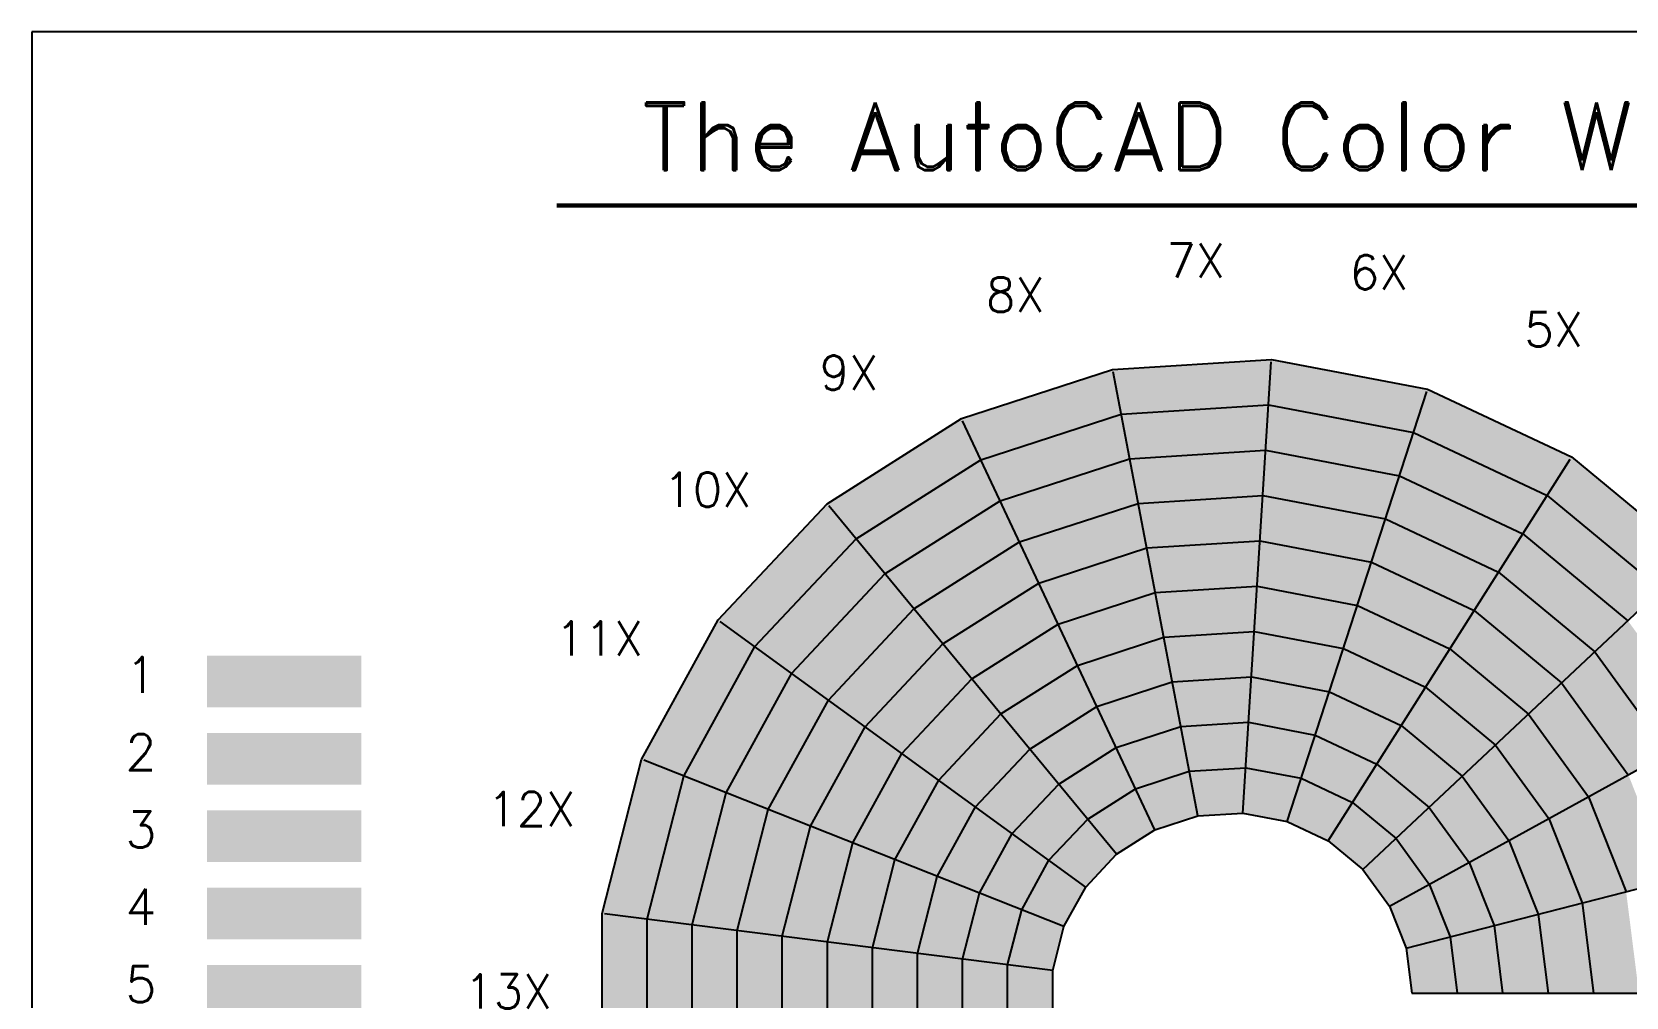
# Model space of a CAD drawing. Extents: x -266 to 266, y -187 to 213.
# Drawn here: x -266.2 to 87.6, y -0.9 to 213.1 of the extents above; entities that cross this region are included whole.
import ezdxf
from ezdxf.enums import TextEntityAlignment as Align

# ---------------------------------------------------------------- set-up
doc = ezdxf.new("R2010")
doc.units = 0
doc.layers.get('0').update_dxf_attribs({"linetype": 'CONTINUOUS'})
for name, color, linetype in [('LINES', 7, 'CONTINUOUS'), ('SHADES', 10, 'CONTINUOUS'), ('TEXT', 7, 'CONTINUOUS')]:
    doc.layers.add(name, color=color, linetype=linetype)
doc.styles.add('ROMAND', font='romand.ttf')
doc.styles.add('ROMANS', font='romans.ttf')

msp = doc.modelspace()

# ---------------------------------------------------------------- linework, layer by layer
for p, q in [((266.197183, 213.14554), (-266.197183, 213.14554)), ((-266.197183, 213.14554), (-266.197183, -186.85446))]:
    msp.add_line(p, q)
at = {"layer": 'LINES', "color": 3}
for p, q in [((-59.947412, 127.394987), (-26.382208, 138.300954)), ((-26.382208, 138.300954), (8.840686, 140.516964)), ((2.511651, 39.921067), (8.805752, 139.961704)), ((-7.495223, 39.291496), (-26.277958, 137.754451)), ((-89.745898, 108.484324), (-59.947412, 127.394987)), ((-55.655785, 118.274798), (-24.49351, 128.400008)), ((-24.49351, 128.400008), (8.207782, 130.457374)), ((-17.031144, 36.193095), (-59.710526, 126.891579)), ((-22.604811, 118.499063), (7.574879, 120.397785)), ((-83.321002, 100.717947), (-55.655785, 118.274798)), ((-51.364158, 109.154609), (-22.604811, 118.499063)), ((-20.716113, 108.598117), (6.941976, 110.338195)), ((-113.90532, 82.757192), (-89.745898, 108.484324)), ((-25.496936, 30.820549), (-89.391263, 108.055643)), ((-76.896106, 92.951569), (-51.364158, 109.154609)), ((-47.072531, 100.03442), (-20.716113, 108.598117)), ((-105.750854, 76.832617), (-83.321002, 100.717947)), ((-70.47121, 85.185192), (-47.072531, 100.03442)), ((-18.827414, 98.697171), (6.309072, 100.278605)), ((-42.780905, 90.91423), (-18.827414, 98.697171)), ((-97.596389, 70.908041), (-76.896106, 92.951569)), ((-64.046313, 77.418814), (-42.780905, 90.91423)), ((-38.489278, 81.794041), (-16.938715, 88.796225)), ((-16.938715, 88.796225), (5.676169, 90.219016)), ((-89.441923, 64.983465), (-70.47121, 85.185192)), ((-130.907652, 51.830122), (-113.90532, 82.757192)), ((-32.360662, 23.511435), (-113.455217, 82.430173)), ((-57.621417, 69.652437), (-38.489278, 81.794041)), ((-34.197651, 72.673852), (-15.050017, 78.895279)), ((-15.050017, 78.895279), (5.043265, 80.159426)), ((-121.535992, 48.119611), (-105.750854, 76.832617)), ((-81.287457, 59.058889), (-64.046313, 77.418814)), ((-112.164331, 44.4091), (-97.596389, 70.908041)), ((-51.196521, 61.886059), (-34.197651, 72.673852)), ((-73.132991, 53.134314), (-57.621417, 69.652437)), ((-29.906024, 63.553663), (-13.161318, 68.994333)), ((-13.161318, 68.994333), (4.410362, 70.099836)), ((-102.792671, 40.698588), (-89.441923, 64.983465)), ((-64.978525, 47.209738), (-51.196521, 61.886059)), ((-44.771625, 54.119682), (-29.906024, 63.553663)), ((-93.42101, 36.988077), (-81.287457, 59.058889)), ((-25.614397, 54.433474), (-11.27262, 59.093387)), ((-11.27262, 59.093387), (3.777458, 60.040247)), ((-84.04935, 33.277566), (-73.132991, 53.134314)), ((-56.824059, 41.285162), (-44.771625, 54.119682)), ((-38.346728, 46.353304), (-25.614397, 54.433474)), ((-9.383921, 49.192442), (3.144555, 49.980657)), ((-74.67769, 29.567055), (-64.978525, 47.209738)), ((-48.669593, 35.360586), (-38.346728, 46.353304)), ((-21.322771, 45.313284), (-9.383921, 49.192442)), ((-31.921832, 38.586927), (-21.322771, 45.313284)), ((-65.306029, 25.856544), (-56.824059, 41.285162)), ((-40.515128, 29.436011), (-31.921832, 38.586927)), ((-55.934369, 22.146033), (-48.669593, 35.360586)), ((-46.562709, 18.435522), (-40.515128, 29.436011))]:
    msp.add_line(p, q, dxfattribs=at)
at = {"layer": 'LINES', "color": 2}
for p, q in [((8.840686, 140.516964), (43.508087, 133.903776)), ((12.360709, 38.042251), (43.336163, 133.374648)), ((43.508087, 133.903776), (75.441716, 118.876921)), ((8.207782, 130.457374), (40.39335, 124.317623)), ((40.39335, 124.317623), (70.040854, 110.366539)), ((7.574879, 120.397785), (37.278612, 114.731471)), ((21.433098, 33.773101), (75.143604, 118.407173)), ((75.441716, 118.876921), (102.635064, 96.380592)), ((37.278612, 114.731471), (64.639992, 101.856157)), ((6.941976, 110.338195), (34.163874, 105.145319)), ((70.040854, 110.366539), (95.287434, 89.480719)), ((34.163874, 105.145319), (59.23913, 93.345775)), ((6.309072, 100.278605), (31.049136, 95.559166)), ((64.639992, 101.856157), (87.939804, 82.580846)), ((29.158766, 27.381862), (102.229496, 95.999739)), ((31.049136, 95.559166), (53.838269, 84.835393)), ((59.23913, 93.345775), (80.592174, 75.680973)), ((5.676169, 90.219016), (27.934398, 85.973014)), ((27.934398, 85.973014), (48.437407, 76.325011)), ((53.838269, 84.835393), (73.244545, 68.7811)), ((5.043265, 80.159426), (24.81966, 76.386861)), ((24.81966, 76.386861), (43.036545, 67.814629)), ((48.437407, 76.325011), (65.896915, 61.881227)), ((4.410362, 70.099836), (21.704922, 66.800709)), ((43.036545, 67.814629), (58.549285, 54.981354)), ((21.704922, 66.800709), (37.635683, 59.304247)), ((3.777458, 60.040247), (18.590185, 57.214556)), ((18.590185, 57.214556), (32.234821, 50.793865)), ((37.635683, 59.304247), (51.201655, 48.081481)), ((3.144555, 49.980657), (15.475447, 47.628404)), ((32.234821, 50.793865), (43.854026, 41.181608)), ((15.475447, 47.628404), (26.833959, 42.283483)), ((26.833959, 42.283483), (36.506396, 34.281735))]:
    msp.add_line(p, q, dxfattribs=at)
at = {"layer": 'LINES', "color": 1}
for p, q in [((80.592174, 75.680973), (96.881316, 53.260858)), ((35.052282, 19.27012), (122.891933, 67.560289)), ((73.244545, 68.7811), (88.048597, 48.405038)), ((65.896915, 61.881227), (79.215878, 43.549218)), ((58.549285, 54.981354), (70.383158, 38.693399)), ((51.201655, 48.081481), (61.550439, 33.837579)), ((79.215878, 43.549218), (87.557415, 22.480852)), ((43.854026, 41.181608), (52.71772, 28.981759)), ((70.383158, 38.693399), (77.794599, 19.974195)), ((36.506396, 34.281735), (43.885001, 24.12594)), ((38.743334, 9.947566), (135.832617, 34.875778)), ((61.550439, 33.837579), (68.031783, 17.467537)), ((52.71772, 28.981759), (58.268967, 14.96088)), ((43.885001, 24.12594), (48.50615, 12.454223)), ((77.794599, 19.974195), (80.317919, -0.000061)), ((58.268967, 14.96088), (60.158959, -0.000046)), ((68.031783, 17.467537), (70.238439, -0.000054)), ((48.50615, 12.454223), (50.07948, -0.000038)), ((40, -0.000031), (140.794797, -0.000108))]:
    msp.add_line(p, q, dxfattribs=at)
at = {"layer": 'LINES', "color": 4}
for p, q in [((-139.684575, 17.646374), (-130.907652, 51.830122)), ((-37.191048, 14.725011), (-130.390364, 51.625312)), ((-129.684576, 16.383073), (-121.535992, 48.119611)), ((-119.684576, 15.119771), (-112.164331, 44.4091)), ((-109.684577, 13.85647), (-102.792671, 40.698588)), ((-99.684578, 12.593168), (-93.42101, 36.988077)), ((-89.684579, 11.329867), (-84.04935, 33.277566)), ((-79.68458, 10.066565), (-74.67769, 29.567055)), ((-69.684581, 8.803264), (-65.306029, 25.856544)), ((-59.684582, 7.539963), (-55.934369, 22.146033)), ((-49.684583, 6.276661), (-46.562709, 18.435522)), ((-139.684602, -17.64616), (-139.684575, 17.646374)), ((-39.684584, 5.01336), (-139.132604, 17.576643)), ((-129.684601, -16.382874), (-129.684576, 16.383073)), ((-119.6846, -15.119588), (-119.684576, 15.119771)), ((-109.684599, -13.856302), (-109.684577, 13.85647)), ((-99.684598, -12.593016), (-99.684578, 12.593168)), ((-89.684597, -11.32973), (-89.684579, 11.329867)), ((-79.684596, -10.066444), (-79.68458, 10.066565)), ((-69.684595, -8.803157), (-69.684581, 8.803264)), ((-59.684594, -7.539871), (-59.684582, 7.539963)), ((-49.684593, -6.276585), (-49.684583, 6.276661))]:
    msp.add_line(p, q, dxfattribs=at)
at = {"layer": 'LINES', "color": 3}
msp.add_lwpolyline([(-37.191048, 14.725011), (-32.360662, 23.511435), (-25.496936, 30.820549), (-17.031144, 36.193095), (-7.495223, 39.291496), (2.511651, 39.921067)], dxfattribs=at)
at = {"layer": 'LINES', "color": 2}
msp.add_lwpolyline([(2.511651, 39.921067), (12.360709, 38.042251), (21.433098, 33.773101), (29.158766, 27.381862)], dxfattribs=at)
at = {"layer": 'LINES', "color": 1}
msp.add_lwpolyline([(29.158766, 27.381862), (35.052282, 19.27012), (38.743334, 9.947566), (40, -0.000031)], dxfattribs=at)
at = {"layer": 'LINES', "color": 4}
msp.add_lwpolyline([(-37.191071, -14.724954), (-39.684592, -5.013299), (-39.684584, 5.01336), (-37.191048, 14.725011)], dxfattribs=at)
at = {"layer": 'SHADES', "color": 89}
msp.add_solid([(-24.49351, 128.400008), (-26.382208, 138.300954), (-55.655785, 118.274798), (-59.947412, 127.394987)], dxfattribs=at)
at = {"layer": 'SHADES', "color": 79}
msp.add_solid([(8.207782, 130.457374), (8.840686, 140.516964), (-24.49351, 128.400008), (-26.382208, 138.300954)], dxfattribs=at)
at = {"layer": 'SHADES', "color": 69}
msp.add_solid([(40.39335, 124.317623), (43.508087, 133.903776), (8.207782, 130.457374), (8.840686, 140.516964)], dxfattribs=at)
at = {"layer": 'SHADES', "color": 59}
msp.add_solid([(70.040854, 110.366539), (75.441716, 118.876921), (40.39335, 124.317623), (43.508087, 133.903776)], dxfattribs=at)
at = {"layer": 'SHADES', "color": 99}
msp.add_solid([(-55.655785, 118.274798), (-59.947412, 127.394987), (-83.321002, 100.717947), (-89.745898, 108.484324)], dxfattribs=at)
at = {"layer": 'SHADES', "color": 87}
msp.add_solid([(-22.604811, 118.499063), (-24.49351, 128.400008), (-51.364158, 109.154609), (-55.655785, 118.274798)], dxfattribs=at)
at = {"layer": 'SHADES', "color": 77}
msp.add_solid([(7.574879, 120.397785), (8.207782, 130.457374), (-22.604811, 118.499063), (-24.49351, 128.400008)], dxfattribs=at)
at = {"layer": 'SHADES', "color": 67}
msp.add_solid([(37.278612, 114.731471), (40.39335, 124.317623), (7.574879, 120.397785), (8.207782, 130.457374)], dxfattribs=at)
at = {"layer": 'SHADES', "color": 57}
msp.add_solid([(64.639992, 101.856157), (70.040854, 110.366539), (37.278612, 114.731471), (40.39335, 124.317623)], dxfattribs=at)
at = {"layer": 'SHADES', "color": 75}
msp.add_solid([(6.941976, 110.338195), (7.574879, 120.397785), (-20.716113, 108.598117), (-22.604811, 118.499063)], dxfattribs=at)
at = {"layer": 'SHADES', "color": 65}
msp.add_solid([(34.163874, 105.145319), (37.278612, 114.731471), (6.941976, 110.338195), (7.574879, 120.397785)], dxfattribs=at)
at = {"layer": 'SHADES', "color": 97}
msp.add_solid([(-51.364158, 109.154609), (-55.655785, 118.274798), (-76.896106, 92.951569), (-83.321002, 100.717947)], dxfattribs=at)
at = {"layer": 'SHADES', "color": 85}
msp.add_solid([(-20.716113, 108.598117), (-22.604811, 118.499063), (-47.072531, 100.03442), (-51.364158, 109.154609)], dxfattribs=at)
at = {"layer": 'SHADES', "color": 49}
msp.add_solid([(95.287434, 89.480719), (102.635064, 96.380592), (70.040854, 110.366539), (75.441716, 118.876921)], dxfattribs=at)
at = {"layer": 'SHADES', "color": 55}
msp.add_solid([(59.23913, 93.345775), (64.639992, 101.856157), (34.163874, 105.145319), (37.278612, 114.731471)], dxfattribs=at)
at = {"layer": 'SHADES', "color": 73}
msp.add_solid([(6.309072, 100.278605), (6.941976, 110.338195), (-18.827414, 98.697171), (-20.716113, 108.598117)], dxfattribs=at)
at = {"layer": 'SHADES', "color": 63}
msp.add_solid([(31.049136, 95.559166), (34.163874, 105.145319), (6.309072, 100.278605), (6.941976, 110.338195)], dxfattribs=at)
at = {"layer": 'SHADES', "color": 47}
msp.add_solid([(87.939804, 82.580846), (95.287434, 89.480719), (64.639992, 101.856157), (70.040854, 110.366539)], dxfattribs=at)
at = {"layer": 'SHADES', "color": 109}
msp.add_solid([(-83.321002, 100.717947), (-89.745898, 108.484324), (-105.750854, 76.832617), (-113.90532, 82.757192)], dxfattribs=at)
at = {"layer": 'SHADES', "color": 95}
msp.add_solid([(-47.072531, 100.03442), (-51.364158, 109.154609), (-70.47121, 85.185192), (-76.896106, 92.951569)], dxfattribs=at)
at = {"layer": 'SHADES', "color": 83}
msp.add_solid([(-18.827414, 98.697171), (-20.716113, 108.598117), (-42.780905, 90.91423), (-47.072531, 100.03442)], dxfattribs=at)
at = {"layer": 'SHADES', "color": 53}
msp.add_solid([(53.838269, 84.835393), (59.23913, 93.345775), (31.049136, 95.559166), (34.163874, 105.145319)], dxfattribs=at)
at = {"layer": 'SHADES', "color": 107}
msp.add_solid([(-76.896106, 92.951569), (-83.321002, 100.717947), (-97.596389, 70.908041), (-105.750854, 76.832617)], dxfattribs=at)
at = {"layer": 'SHADES', "color": 93}
msp.add_solid([(-42.780905, 90.91423), (-47.072531, 100.03442), (-64.046313, 77.418814), (-70.47121, 85.185192)], dxfattribs=at)
at = {"layer": 'SHADES', "color": 71}
msp.add_solid([(5.676169, 90.219016), (6.309072, 100.278605), (-16.938715, 88.796225), (-18.827414, 98.697171)], dxfattribs=at)
at = {"layer": 'SHADES', "color": 61}
msp.add_solid([(27.934398, 85.973014), (31.049136, 95.559166), (5.676169, 90.219016), (6.309072, 100.278605)], dxfattribs=at)
at = {"layer": 'SHADES', "color": 45}
msp.add_solid([(80.592174, 75.680973), (87.939804, 82.580846), (59.23913, 93.345775), (64.639992, 101.856157)], dxfattribs=at)
at = {"layer": 'SHADES', "color": 81}
msp.add_solid([(-16.938715, 88.796225), (-18.827414, 98.697171), (-38.489278, 81.794041), (-42.780905, 90.91423)], dxfattribs=at)
at = {"layer": 'SHADES', "color": 51}
msp.add_solid([(48.437407, 76.325011), (53.838269, 84.835393), (27.934398, 85.973014), (31.049136, 95.559166)], dxfattribs=at)
at = {"layer": 'SHADES', "color": 105}
msp.add_solid([(-70.47121, 85.185192), (-76.896106, 92.951569), (-89.441923, 64.983465), (-97.596389, 70.908041)], dxfattribs=at)
at = {"layer": 'SHADES', "color": 43}
msp.add_solid([(73.244545, 68.7811), (80.592174, 75.680973), (53.838269, 84.835393), (59.23913, 93.345775)], dxfattribs=at)
at = {"layer": 'SHADES', "color": 91}
msp.add_solid([(-38.489278, 81.794041), (-42.780905, 90.91423), (-57.621417, 69.652437), (-64.046313, 77.418814)], dxfattribs=at)
at = {"layer": 'SHADES', "color": 80}
msp.add_solid([(-15.050017, 78.895279), (-16.938715, 88.796225), (-34.197651, 72.673852), (-38.489278, 81.794041)], dxfattribs=at)
at = {"layer": 'SHADES', "color": 70}
msp.add_solid([(5.043265, 80.159426), (5.676169, 90.219016), (-15.050017, 78.895279), (-16.938715, 88.796225)], dxfattribs=at)
at = {"layer": 'SHADES', "color": 60}
msp.add_solid([(24.81966, 76.386861), (27.934398, 85.973014), (5.043265, 80.159426), (5.676169, 90.219016)], dxfattribs=at)
at = {"layer": 'SHADES', "color": 103}
msp.add_solid([(-64.046313, 77.418814), (-70.47121, 85.185192), (-81.287457, 59.058889), (-89.441923, 64.983465)], dxfattribs=at)
at = {"layer": 'SHADES', "color": 50}
msp.add_solid([(43.036545, 67.814629), (48.437407, 76.325011), (24.81966, 76.386861), (27.934398, 85.973014)], dxfattribs=at)
at = {"layer": 'SHADES', "color": 119}
msp.add_solid([(-105.750854, 76.832617), (-113.90532, 82.757192), (-121.535992, 48.119611), (-130.907652, 51.830122)], dxfattribs=at)
at = {"layer": 'SHADES', "color": 90}
msp.add_solid([(-34.197651, 72.673852), (-38.489278, 81.794041), (-51.196521, 61.886059), (-57.621417, 69.652437)], dxfattribs=at)
at = {"layer": 'SHADES', "color": 41}
msp.add_solid([(65.896915, 61.881227), (73.244545, 68.7811), (48.437407, 76.325011), (53.838269, 84.835393)], dxfattribs=at)
at = {"layer": 'SHADES', "color": 35}
msp.add_solid([(96.881316, 53.260858), (105.714035, 58.116677), (80.592174, 75.680973), (87.939804, 82.580846)], dxfattribs=at)
at = {"layer": 'SHADES', "color": 82}
msp.add_solid([(-13.161318, 68.994333), (-15.050017, 78.895279), (-29.906024, 63.553663), (-34.197651, 72.673852)], dxfattribs=at)
at = {"layer": 'SHADES', "color": 72}
msp.add_solid([(4.410362, 70.099836), (5.043265, 80.159426), (-13.161318, 68.994333), (-15.050017, 78.895279)], dxfattribs=at)
at = {"layer": 'SHADES', "color": 62}
msp.add_solid([(21.704922, 66.800709), (24.81966, 76.386861), (4.410362, 70.099836), (5.043265, 80.159426)], dxfattribs=at)
at = {"layer": 'SHADES', "color": 1}
msp.add_solid([(-227.357758, 63.368076), (-193.072044, 63.368076), (-227.357758, 74.796648), (-193.072044, 74.796648)], dxfattribs=at)
at = {"layer": 'SHADES', "color": 117}
msp.add_solid([(-97.596389, 70.908041), (-105.750854, 76.832617), (-112.164331, 44.4091), (-121.535992, 48.119611)], dxfattribs=at)
at = {"layer": 'SHADES', "color": 101}
msp.add_solid([(-57.621417, 69.652437), (-64.046313, 77.418814), (-73.132991, 53.134314), (-81.287457, 59.058889)], dxfattribs=at)
at = {"layer": 'SHADES', "color": 52}
msp.add_solid([(37.635683, 59.304247), (43.036545, 67.814629), (21.704922, 66.800709), (24.81966, 76.386861)], dxfattribs=at)
at = {"layer": 'SHADES', "color": 40}
msp.add_solid([(58.549285, 54.981354), (65.896915, 61.881227), (43.036545, 67.814629), (48.437407, 76.325011)], dxfattribs=at)
at = {"layer": 'SHADES', "color": 33}
msp.add_solid([(88.048597, 48.405038), (96.881316, 53.260858), (73.244545, 68.7811), (80.592174, 75.680973)], dxfattribs=at)
at = {"layer": 'SHADES', "color": 115}
msp.add_solid([(-89.441923, 64.983465), (-97.596389, 70.908041), (-102.792671, 40.698588), (-112.164331, 44.4091)], dxfattribs=at)
at = {"layer": 'SHADES', "color": 92}
msp.add_solid([(-29.906024, 63.553663), (-34.197651, 72.673852), (-44.771625, 54.119682), (-51.196521, 61.886059)], dxfattribs=at)
at = {"layer": 'SHADES', "color": 100}
msp.add_solid([(-51.196521, 61.886059), (-57.621417, 69.652437), (-64.978525, 47.209738), (-73.132991, 53.134314)], dxfattribs=at)
at = {"layer": 'SHADES', "color": 84}
msp.add_solid([(-11.27262, 59.093387), (-13.161318, 68.994333), (-25.614397, 54.433474), (-29.906024, 63.553663)], dxfattribs=at)
at = {"layer": 'SHADES', "color": 74}
msp.add_solid([(3.777458, 60.040247), (4.410362, 70.099836), (-11.27262, 59.093387), (-13.161318, 68.994333)], dxfattribs=at)
at = {"layer": 'SHADES', "color": 64}
msp.add_solid([(18.590185, 57.214556), (21.704922, 66.800709), (3.777458, 60.040247), (4.410362, 70.099836)], dxfattribs=at)
at = {"layer": 'SHADES', "color": 42}
msp.add_solid([(51.201655, 48.081481), (58.549285, 54.981354), (37.635683, 59.304247), (43.036545, 67.814629)], dxfattribs=at)
at = {"layer": 'SHADES', "color": 31}
msp.add_solid([(79.215878, 43.549218), (88.048597, 48.405038), (65.896915, 61.881227), (73.244545, 68.7811)], dxfattribs=at)
at = {"layer": 'SHADES', "color": 113}
msp.add_solid([(-81.287457, 59.058889), (-89.441923, 64.983465), (-93.42101, 36.988077), (-102.792671, 40.698588)], dxfattribs=at)
at = {"layer": 'SHADES', "color": 54}
msp.add_solid([(32.234821, 50.793865), (37.635683, 59.304247), (18.590185, 57.214556), (21.704922, 66.800709)], dxfattribs=at)
at = {"layer": 'SHADES', "color": 102}
msp.add_solid([(-44.771625, 54.119682), (-51.196521, 61.886059), (-56.824059, 41.285162), (-64.978525, 47.209738)], dxfattribs=at)
at = {"layer": 'SHADES', "color": 94}
msp.add_solid([(-25.614397, 54.433474), (-29.906024, 63.553663), (-38.346728, 46.353304), (-44.771625, 54.119682)], dxfattribs=at)
at = {"layer": 'SHADES', "color": 30}
msp.add_solid([(70.383158, 38.693399), (79.215878, 43.549218), (58.549285, 54.981354), (65.896915, 61.881227)], dxfattribs=at)
at = {"layer": 'SHADES', "color": 2}
msp.add_solid([(-227.357758, 46.225219), (-193.072044, 46.225219), (-227.357758, 57.653791), (-193.072044, 57.653791)], dxfattribs=at)
at = {"layer": 'SHADES', "color": 111}
msp.add_solid([(-73.132991, 53.134314), (-81.287457, 59.058889), (-84.04935, 33.277566), (-93.42101, 36.988077)], dxfattribs=at)
at = {"layer": 'SHADES', "color": 86}
msp.add_solid([(-9.383921, 49.192442), (-11.27262, 59.093387), (-21.322771, 45.313284), (-25.614397, 54.433474)], dxfattribs=at)
at = {"layer": 'SHADES', "color": 76}
msp.add_solid([(3.144555, 49.980657), (3.777458, 60.040247), (-9.383921, 49.192442), (-11.27262, 59.093387)], dxfattribs=at)
at = {"layer": 'SHADES', "color": 66}
msp.add_solid([(15.475447, 47.628404), (18.590185, 57.214556), (3.144555, 49.980657), (3.777458, 60.040247)], dxfattribs=at)
at = {"layer": 'SHADES', "color": 56}
msp.add_solid([(26.833959, 42.283483), (32.234821, 50.793865), (15.475447, 47.628404), (18.590185, 57.214556)], dxfattribs=at)
at = {"layer": 'SHADES', "color": 44}
msp.add_solid([(43.854026, 41.181608), (51.201655, 48.081481), (32.234821, 50.793865), (37.635683, 59.304247)], dxfattribs=at)
at = {"layer": 'SHADES', "color": 110}
msp.add_solid([(-64.978525, 47.209738), (-73.132991, 53.134314), (-74.67769, 29.567055), (-84.04935, 33.277566)], dxfattribs=at)
at = {"layer": 'SHADES', "color": 104}
msp.add_solid([(-38.346728, 46.353304), (-44.771625, 54.119682), (-48.669593, 35.360586), (-56.824059, 41.285162)], dxfattribs=at)
at = {"layer": 'SHADES', "color": 96}
msp.add_solid([(-21.322771, 45.313284), (-25.614397, 54.433474), (-31.921832, 38.586927), (-38.346728, 46.353304)], dxfattribs=at)
at = {"layer": 'SHADES', "color": 32}
msp.add_solid([(61.550439, 33.837579), (70.383158, 38.693399), (51.201655, 48.081481), (58.549285, 54.981354)], dxfattribs=at)
at = {"layer": 'SHADES', "color": 129}
msp.add_solid([(-121.535992, 48.119611), (-130.907652, 51.830122), (-129.684576, 16.383073), (-139.684575, 17.646374)], dxfattribs=at)
at = {"layer": 'SHADES', "color": 78}
msp.add_solid([(2.511651, 39.921067), (3.144555, 49.980657), (-7.495223, 39.291496), (-9.383921, 49.192442)], dxfattribs=at)
at = {"layer": 'SHADES', "color": 68}
msp.add_solid([(12.360709, 38.042251), (15.475447, 47.628404), (2.511651, 39.921067), (3.144555, 49.980657)], dxfattribs=at)
at = {"layer": 'SHADES', "color": 46}
msp.add_solid([(36.506396, 34.281735), (43.854026, 41.181608), (26.833959, 42.283483), (32.234821, 50.793865)], dxfattribs=at)
at = {"layer": 'SHADES', "color": 127}
msp.add_solid([(-112.164331, 44.4091), (-121.535992, 48.119611), (-119.684576, 15.119771), (-129.684576, 16.383073)], dxfattribs=at)
at = {"layer": 'SHADES', "color": 112}
msp.add_solid([(-56.824059, 41.285162), (-64.978525, 47.209738), (-65.306029, 25.856544), (-74.67769, 29.567055)], dxfattribs=at)
at = {"layer": 'SHADES', "color": 106}
msp.add_solid([(-31.921832, 38.586927), (-38.346728, 46.353304), (-40.515128, 29.436011), (-48.669593, 35.360586)], dxfattribs=at)
at = {"layer": 'SHADES', "color": 88}
msp.add_solid([(-7.495223, 39.291496), (-9.383921, 49.192442), (-17.031144, 36.193095), (-21.322771, 45.313284)], dxfattribs=at)
at = {"layer": 'SHADES', "color": 58}
msp.add_solid([(21.433098, 33.773101), (26.833959, 42.283483), (12.360709, 38.042251), (15.475447, 47.628404)], dxfattribs=at)
at = {"layer": 'SHADES', "color": 34}
msp.add_solid([(52.71772, 28.981759), (61.550439, 33.837579), (43.854026, 41.181608), (51.201655, 48.081481)], dxfattribs=at)
at = {"layer": 'SHADES', "color": 21}
msp.add_solid([(87.557415, 22.480852), (97.320231, 24.987509), (79.215878, 43.549218), (88.048597, 48.405038)], dxfattribs=at)
at = {"layer": 'SHADES', "color": 125}
msp.add_solid([(-102.792671, 40.698588), (-112.164331, 44.4091), (-109.684577, 13.85647), (-119.684576, 15.119771)], dxfattribs=at)
at = {"layer": 'SHADES', "color": 98}
msp.add_solid([(-17.031144, 36.193095), (-21.322771, 45.313284), (-25.496936, 30.820549), (-31.921832, 38.586927)], dxfattribs=at)
at = {"layer": 'SHADES', "color": 20}
msp.add_solid([(77.794599, 19.974195), (87.557415, 22.480852), (70.383158, 38.693399), (79.215878, 43.549218)], dxfattribs=at)
at = {"layer": 'SHADES', "color": 3}
msp.add_solid([(-227.357758, 29.082362), (-193.072044, 29.082362), (-227.357758, 40.510934), (-193.072044, 40.510934)], dxfattribs=at)
at = {"layer": 'SHADES', "color": 123}
msp.add_solid([(-93.42101, 36.988077), (-102.792671, 40.698588), (-99.684578, 12.593168), (-109.684577, 13.85647)], dxfattribs=at)
at = {"layer": 'SHADES', "color": 114}
msp.add_solid([(-48.669593, 35.360586), (-56.824059, 41.285162), (-55.934369, 22.146033), (-65.306029, 25.856544)], dxfattribs=at)
at = {"layer": 'SHADES', "color": 48}
msp.add_solid([(29.158766, 27.381862), (36.506396, 34.281735), (21.433098, 33.773101), (26.833959, 42.283483)], dxfattribs=at)
at = {"layer": 'SHADES', "color": 36}
msp.add_solid([(43.885001, 24.12594), (52.71772, 28.981759), (36.506396, 34.281735), (43.854026, 41.181608)], dxfattribs=at)
at = {"layer": 'SHADES', "color": 121}
msp.add_solid([(-84.04935, 33.277566), (-93.42101, 36.988077), (-89.684579, 11.329867), (-99.684578, 12.593168)], dxfattribs=at)
at = {"layer": 'SHADES', "color": 108}
msp.add_solid([(-25.496936, 30.820549), (-31.921832, 38.586927), (-32.360662, 23.511435), (-40.515128, 29.436011)], dxfattribs=at)
at = {"layer": 'SHADES', "color": 22}
msp.add_solid([(68.031783, 17.467537), (77.794599, 19.974195), (61.550439, 33.837579), (70.383158, 38.693399)], dxfattribs=at)
at = {"layer": 'SHADES', "color": 120}
msp.add_solid([(-74.67769, 29.567055), (-84.04935, 33.277566), (-79.68458, 10.066565), (-89.684579, 11.329867)], dxfattribs=at)
at = {"layer": 'SHADES', "color": 116}
msp.add_solid([(-40.515128, 29.436011), (-48.669593, 35.360586), (-46.562709, 18.435522), (-55.934369, 22.146033)], dxfattribs=at)
at = {"layer": 'SHADES', "color": 38}
msp.add_solid([(35.052282, 19.27012), (43.885001, 24.12594), (29.158766, 27.381862), (36.506396, 34.281735)], dxfattribs=at)
at = {"layer": 'SHADES', "color": 24}
msp.add_solid([(58.268967, 14.96088), (68.031783, 17.467537), (52.71772, 28.981759), (61.550439, 33.837579)], dxfattribs=at)
at = {"layer": 'SHADES', "color": 122}
msp.add_solid([(-65.306029, 25.856544), (-74.67769, 29.567055), (-69.684581, 8.803264), (-79.68458, 10.066565)], dxfattribs=at)
at = {"layer": 'SHADES', "color": 118}
msp.add_solid([(-32.360662, 23.511435), (-40.515128, 29.436011), (-37.191048, 14.725011), (-46.562709, 18.435522)], dxfattribs=at)
at = {"layer": 'SHADES', "color": 26}
msp.add_solid([(48.50615, 12.454223), (58.268967, 14.96088), (43.885001, 24.12594), (52.71772, 28.981759)], dxfattribs=at)
at = {"layer": 'SHADES', "color": 124}
msp.add_solid([(-55.934369, 22.146033), (-65.306029, 25.856544), (-59.684582, 7.539963), (-69.684581, 8.803264)], dxfattribs=at)
at = {"layer": 'SHADES', "color": 4}
msp.add_solid([(-227.357758, 11.939505), (-193.072044, 11.939505), (-227.357758, 23.368076), (-193.072044, 23.368076)], dxfattribs=at)
at = {"layer": 'SHADES', "color": 126}
msp.add_solid([(-46.562709, 18.435522), (-55.934369, 22.146033), (-49.684583, 6.276661), (-59.684582, 7.539963)], dxfattribs=at)
at = {"layer": 'SHADES', "color": 28}
msp.add_solid([(38.743334, 9.947566), (48.50615, 12.454223), (35.052282, 19.27012), (43.885001, 24.12594)], dxfattribs=at)
at = {"layer": 'SHADES'}
msp.add_solid([(80.317919, -0.000061), (90.397399, -0.000069), (77.794599, 19.974195), (87.557415, 22.480852)], dxfattribs=at)
at = {"layer": 'SHADES', "color": 128}
msp.add_solid([(-37.191048, 14.725011), (-46.562709, 18.435522), (-39.684584, 5.01336), (-49.684583, 6.276661)], dxfattribs=at)
at = {"layer": 'SHADES', "color": 12}
msp.add_solid([(70.238439, -0.000054), (80.317919, -0.000061), (68.031783, 17.467537), (77.794599, 19.974195)], dxfattribs=at)
at = {"layer": 'SHADES', "color": 139}
msp.add_solid([(-129.684576, 16.383073), (-139.684575, 17.646374), (-129.684601, -16.382874), (-139.684602, -17.64616)], dxfattribs=at)
at = {"layer": 'SHADES', "color": 137}
msp.add_solid([(-119.684576, 15.119771), (-129.684576, 16.383073), (-119.6846, -15.119588), (-129.684601, -16.382874)], dxfattribs=at)
at = {"layer": 'SHADES', "color": 135}
msp.add_solid([(-109.684577, 13.85647), (-119.684576, 15.119771), (-109.684599, -13.856302), (-119.6846, -15.119588)], dxfattribs=at)
at = {"layer": 'SHADES', "color": 16}
msp.add_solid([(50.07948, -0.000038), (60.158959, -0.000046), (48.50615, 12.454223), (58.268967, 14.96088)], dxfattribs=at)
at = {"layer": 'SHADES', "color": 14}
msp.add_solid([(60.158959, -0.000046), (70.238439, -0.000054), (58.268967, 14.96088), (68.031783, 17.467537)], dxfattribs=at)
at = {"layer": 'SHADES', "color": 133}
msp.add_solid([(-99.684578, 12.593168), (-109.684577, 13.85647), (-99.684598, -12.593016), (-109.684599, -13.856302)], dxfattribs=at)
at = {"layer": 'SHADES', "color": 131}
msp.add_solid([(-89.684579, 11.329867), (-99.684578, 12.593168), (-89.684597, -11.32973), (-99.684598, -12.593016)], dxfattribs=at)
at = {"layer": 'SHADES', "color": 130}
msp.add_solid([(-79.68458, 10.066565), (-89.684579, 11.329867), (-79.684596, -10.066444), (-89.684597, -11.32973)], dxfattribs=at)
at = {"layer": 'SHADES', "color": 18}
msp.add_solid([(40, -0.000031), (50.07948, -0.000038), (38.743334, 9.947566), (48.50615, 12.454223)], dxfattribs=at)
at = {"layer": 'SHADES', "color": 132}
msp.add_solid([(-69.684581, 8.803264), (-79.68458, 10.066565), (-69.684595, -8.803157), (-79.684596, -10.066444)], dxfattribs=at)
at = {"layer": 'SHADES', "color": 134}
msp.add_solid([(-59.684582, 7.539963), (-69.684581, 8.803264), (-59.684594, -7.539871), (-69.684595, -8.803157)], dxfattribs=at)
at = {"layer": 'SHADES', "color": 136}
msp.add_solid([(-49.684583, 6.276661), (-59.684582, 7.539963), (-49.684593, -6.276585), (-59.684594, -7.539871)], dxfattribs=at)
at = {"layer": 'SHADES', "color": 5}
msp.add_solid([(-227.357758, -5.203352), (-193.072044, -5.203352), (-227.357758, 6.225219), (-193.072044, 6.225219)], dxfattribs=at)
at = {"layer": 'SHADES', "color": 138}
msp.add_solid([(-39.684584, 5.01336), (-49.684583, 6.276661), (-39.684592, -5.013299), (-49.684593, -6.276585)], dxfattribs=at)
at = {"layer": 'TEXT', "const_width": 1}
msp.add_lwpolyline([(-149.765258, 174.647887), (151.643192, 174.647887)], dxfattribs=at)

# ---------------------------------------------------------------- texts
at = {"layer": 'TEXT', "style": 'ROMAND'}
msp.add_text('The AutoCAD Color Wheel', height=15, dxfattribs=at).set_placement((0, 190), align=Align.MIDDLE)
at = {"layer": 'TEXT', "color": 70, "style": 'ROMANS'}
msp.add_text('7X', height=7.6, dxfattribs=at).set_placement((-7.919037, 162.455842), align=Align.MIDDLE)
at = {"layer": 'TEXT', "color": 60, "style": 'ROMANS'}
msp.add_text('6X', height=7.6, dxfattribs=at).set_placement((32.751908, 159.851173), align=Align.MIDDLE)
at = {"layer": 'TEXT', "color": 80, "style": 'ROMANS'}
msp.add_text('8X', height=7.6, dxfattribs=at).set_placement((-47.959985, 154.864228), align=Align.MIDDLE)
at = {"layer": 'TEXT', "color": 50, "style": 'ROMANS'}
msp.add_text('5X', height=7.6, dxfattribs=at).set_placement((71.497346, 147.213882), align=Align.MIDDLE)
at = {"layer": 'TEXT', "color": 90, "style": 'ROMANS'}
msp.add_text('9X', height=7.6, dxfattribs=at).set_placement((-84.855015, 137.55334), align=Align.MIDDLE)
at = {"layer": 'TEXT', "color": 100, "style": 'ROMANS'}
msp.add_text('10X', height=7.6, dxfattribs=at).set_placement((-116.285877, 111.610884), align=Align.MIDDLE)
at = {"layer": 'TEXT', "color": 110, "style": 'ROMANS'}
msp.add_text('11X', height=7.6, dxfattribs=at).set_placement((-140.277654, 78.66692), align=Align.MIDDLE)
at = {"layer": 'TEXT', "color": 1, "style": 'ROMANS'}
msp.add_text('1', height=8, dxfattribs=at).set_placement((-241.998946, 70.551694), align=Align.MIDDLE)
at = {"layer": 'TEXT', "color": 2, "style": 'ROMANS'}
msp.add_text('2', height=8, dxfattribs=at).set_placement((-241.998946, 53.408837), align=Align.MIDDLE)
at = {"layer": 'TEXT', "color": 120, "style": 'ROMANS'}
msp.add_text('12X', height=7.6, dxfattribs=at).set_placement((-155.322855, 40.791439), align=Align.MIDDLE)
at = {"layer": 'TEXT', "color": 3, "style": 'ROMANS'}
msp.add_text('3', height=8, dxfattribs=at).set_placement((-241.998946, 36.26598), align=Align.MIDDLE)
at = {"layer": 'TEXT', "color": 4, "style": 'ROMANS'}
msp.add_text('4', height=8, dxfattribs=at).set_placement((-241.998946, 19.123123), align=Align.MIDDLE)
at = {"layer": 'TEXT', "color": 5, "style": 'ROMANS'}
msp.add_text('5', height=8, dxfattribs=at).set_placement((-241.998946, 1.980265), align=Align.MIDDLE)
at = {"layer": 'TEXT', "color": 130, "style": 'ROMANS'}
msp.add_text('13X', height=7.6, dxfattribs=at).set_placement((-160.476134, 0.364297), align=Align.MIDDLE)

doc.saveas('drawing.dxf')
